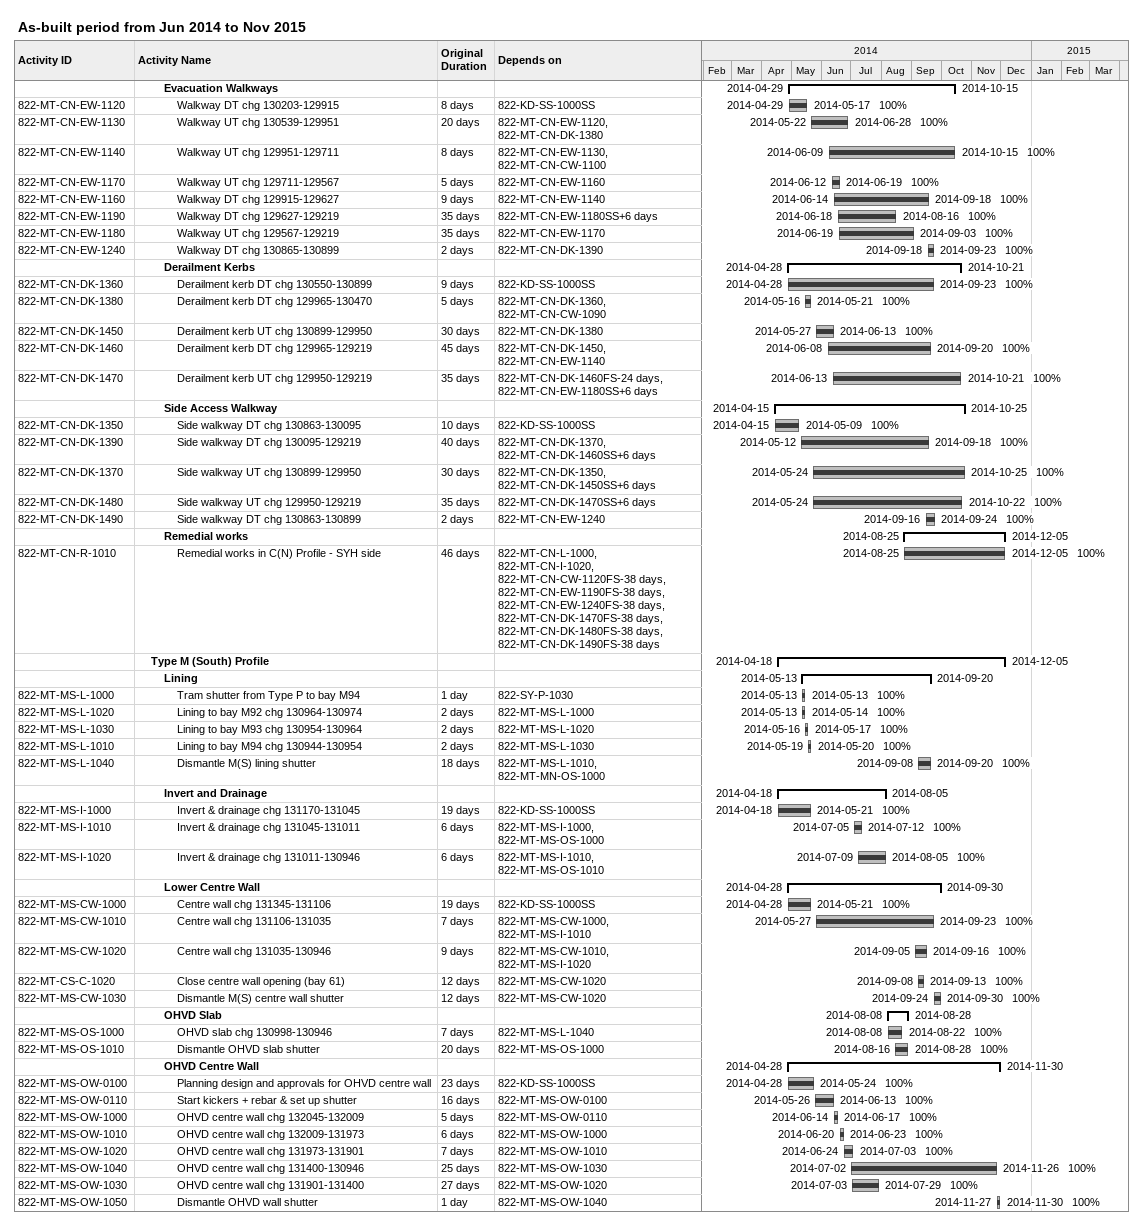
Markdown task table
As-built period from Jun 2014 to Nov 2015

| ID | Level | Task | Original duration | Start | Finish | Predecessors | % complete |
|---|---|---|---|---|---|---|---|
|  | 3 | **Evacuation Walkways** |  | 2014-04-29 | 2014-10-15 |  |  |
| 822-MT-CN-EW-1120 | 4 | Walkway DT chg 130203-129915 | 8d | 2014-04-29 | 2014-05-17 | 822-KD-SS-1000SS | 100 |
| 822-MT-CN-EW-1130 | 4 | Walkway UT chg 130539-129951 | 20d | 2014-05-22 | 2014-06-28 | 822-MT-CN-EW-1120, 822-MT-CN-DK-1380 | 100 |
| 822-MT-CN-EW-1140 | 4 | Walkway UT chg 129951-129711 | 8d | 2014-06-09 | 2014-10-15 | 822-MT-CN-EW-1130, 822-MT-CN-CW-1100 | 100 |
| 822-MT-CN-EW-1170 | 4 | Walkway UT chg 129711-129567 | 5d | 2014-06-12 | 2014-06-19 | 822-MT-CN-EW-1160 | 100 |
| 822-MT-CN-EW-1160 | 4 | Walkway DT chg 129915-129627 | 9d | 2014-06-14 | 2014-09-18 | 822-MT-CN-EW-1140 | 100 |
| 822-MT-CN-EW-1190 | 4 | Walkway DT chg 129627-129219 | 35d | 2014-06-18 | 2014-08-16 | 822-MT-CN-EW-1180SS+6d | 100 |
| 822-MT-CN-EW-1180 | 4 | Walkway UT chg 129567-129219 | 35d | 2014-06-19 | 2014-09-03 | 822-MT-CN-EW-1170 | 100 |
| 822-MT-CN-EW-1240 | 4 | Walkway DT chg 130865-130899 | 2d | 2014-09-18 | 2014-09-23 | 822-MT-CN-DK-1390 | 100 |
|  | 3 | **Derailment Kerbs** |  | 2014-04-28 | 2014-10-21 |  |  |
| 822-MT-CN-DK-1360 | 4 | Derailment kerb DT chg 130550-130899 | 9d | 2014-04-28 | 2014-09-23 | 822-KD-SS-1000SS | 100 |
| 822-MT-CN-DK-1380 | 4 | Derailment kerb DT chg 129965-130470 | 5d | 2014-05-16 | 2014-05-21 | 822-MT-CN-DK-1360, 822-MT-CN-CW-1090 | 100 |
| 822-MT-CN-DK-1450 | 4 | Derailment kerb UT chg 130899-129950 | 30d | 2014-05-27 | 2014-06-13 | 822-MT-CN-DK-1380 | 100 |
| 822-MT-CN-DK-1460 | 4 | Derailment kerb DT chg 129965-129219 | 45d | 2014-06-08 | 2014-09-20 | 822-MT-CN-DK-1450, 822-MT-CN-EW-1140 | 100 |
| 822-MT-CN-DK-1470 | 4 | Derailment kerb UT chg 129950-129219 | 35d | 2014-06-13 | 2014-10-21 | 822-MT-CN-DK-1460FS-24d, 822-MT-CN-EW-1180SS+6d | 100 |
|  | 3 | **Side Access Walkway** |  | 2014-04-15 | 2014-10-25 |  |  |
| 822-MT-CN-DK-1350 | 4 | Side walkway DT chg 130863-130095 | 10d | 2014-04-15 | 2014-05-09 | 822-KD-SS-1000SS | 100 |
| 822-MT-CN-DK-1390 | 4 | Side walkway DT chg 130095-129219 | 40d | 2014-05-12 | 2014-09-18 | 822-MT-CN-DK-1370, 822-MT-CN-DK-1460SS+6d | 100 |
| 822-MT-CN-DK-1370 | 4 | Side walkway UT chg 130899-129950 | 30d | 2014-05-24 | 2014-10-25 | 822-MT-CN-DK-1350, 822-MT-CN-DK-1450SS+6d | 100 |
| 822-MT-CN-DK-1480 | 4 | Side walkway UT chg 129950-129219 | 35d | 2014-05-24 | 2014-10-22 | 822-MT-CN-DK-1470SS+6d | 100 |
| 822-MT-CN-DK-1490 | 4 | Side walkway DT chg 130863-130899 | 2d | 2014-09-16 | 2014-09-24 | 822-MT-CN-EW-1240 | 100 |
|  | 3 | **Remedial works** |  | 2014-08-25 | 2014-12-05 |  |  |
| 822-MT-CN-R-1010 | 4 | Remedial works in C(N) Profile - SYH side | 46d | 2014-08-25 | 2014-12-05 | 822-MT-CN-L-1000, 822-MT-CN-I-1020, 822-MT-CN-CW-1120FS-38d, 822-MT-CN-EW-1190FS-38d, 822-MT-CN-EW-1240FS-38d, 822-MT-CN-DK-1470FS-38d, 822-MT-CN-DK-1480FS-38d, 822-MT-CN-DK-1490FS-38d | 100 |
|  | 2 | **Type M (South) Profile** |  | 2014-04-18 | 2014-12-05 |  |  |
|  | 3 | **Lining** |  | 2014-05-13 | 2014-09-20 |  |  |
| 822-MT-MS-L-1000 | 4 | Tram shutter from Type P to bay M94 | 1d | 2014-05-13 | 2014-05-13 | 822-SY-P-1030 | 100 |
| 822-MT-MS-L-1020 | 4 | Lining to bay M92 chg 130964-130974 | 2d | 2014-05-13 | 2014-05-14 | 822-MT-MS-L-1000 | 100 |
| 822-MT-MS-L-1030 | 4 | Lining to bay M93 chg 130954-130964 | 2d | 2014-05-16 | 2014-05-17 | 822-MT-MS-L-1020 | 100 |
| 822-MT-MS-L-1010 | 4 | Lining to bay M94 chg 130944-130954 | 2d | 2014-05-19 | 2014-05-20 | 822-MT-MS-L-1030 | 100 |
| 822-MT-MS-L-1040 | 4 | Dismantle M(S) lining shutter | 18d | 2014-09-08 | 2014-09-20 | 822-MT-MS-L-1010, 822-MT-MN-OS-1000 | 100 |
|  | 3 | **Invert and Drainage** |  | 2014-04-18 | 2014-08-05 |  |  |
| 822-MT-MS-I-1000 | 4 | Invert & drainage chg 131170-131045 | 19d | 2014-04-18 | 2014-05-21 | 822-KD-SS-1000SS | 100 |
| 822-MT-MS-I-1010 | 4 | Invert & drainage chg 131045-131011 | 6d | 2014-07-05 | 2014-07-12 | 822-MT-MS-I-1000, 822-MT-MS-OS-1000 | 100 |
| 822-MT-MS-I-1020 | 4 | Invert & drainage chg 131011-130946 | 6d | 2014-07-09 | 2014-08-05 | 822-MT-MS-I-1010, 822-MT-MS-OS-1010 | 100 |
|  | 3 | **Lower Centre Wall** |  | 2014-04-28 | 2014-09-30 |  |  |
| 822-MT-MS-CW-1000 | 4 | Centre wall chg 131345-131106 | 19d | 2014-04-28 | 2014-05-21 | 822-KD-SS-1000SS | 100 |
| 822-MT-MS-CW-1010 | 4 | Centre wall chg 131106-131035 | 7d | 2014-05-27 | 2014-09-23 | 822-MT-MS-CW-1000, 822-MT-MS-I-1010 | 100 |
| 822-MT-MS-CW-1020 | 4 | Centre wall chg 131035-130946 | 9d | 2014-09-05 | 2014-09-16 | 822-MT-MS-CW-1010, 822-MT-MS-I-1020 | 100 |
| 822-MT-CS-C-1020 | 4 | Close centre wall opening (bay 61) | 12d | 2014-09-08 | 2014-09-13 | 822-MT-MS-CW-1020 | 100 |
| 822-MT-MS-CW-1030 | 4 | Dismantle M(S) centre wall shutter | 12d | 2014-09-24 | 2014-09-30 | 822-MT-MS-CW-1020 | 100 |
|  | 3 | **OHVD Slab** |  | 2014-08-08 | 2014-08-28 |  |  |
| 822-MT-MS-OS-1000 | 4 | OHVD slab chg 130998-130946 | 7d | 2014-08-08 | 2014-08-22 | 822-MT-MS-L-1040 | 100 |
| 822-MT-MS-OS-1010 | 4 | Dismantle OHVD slab shutter | 20d | 2014-08-16 | 2014-08-28 | 822-MT-MS-OS-1000 | 100 |
|  | 3 | **OHVD Centre Wall** |  | 2014-04-28 | 2014-11-30 |  |  |
| 822-MT-MS-OW-0100 | 4 | Planning design and approvals for OHVD centre wall | 23d | 2014-04-28 | 2014-05-24 | 822-KD-SS-1000SS | 100 |
| 822-MT-MS-OW-0110 | 4 | Start kickers + rebar & set up shutter | 16d | 2014-05-26 | 2014-06-13 | 822-MT-MS-OW-0100 | 100 |
| 822-MT-MS-OW-1000 | 4 | OHVD centre wall chg 132045-132009 | 5d | 2014-06-14 | 2014-06-17 | 822-MT-MS-OW-0110 | 100 |
| 822-MT-MS-OW-1010 | 4 | OHVD centre wall chg 132009-131973 | 6d | 2014-06-20 | 2014-06-23 | 822-MT-MS-OW-1000 | 100 |
| 822-MT-MS-OW-1020 | 4 | OHVD centre wall chg 131973-131901 | 7d | 2014-06-24 | 2014-07-03 | 822-MT-MS-OW-1010 | 100 |
| 822-MT-MS-OW-1040 | 4 | OHVD centre wall chg 131400-130946 | 25d | 2014-07-02 | 2014-11-26 | 822-MT-MS-OW-1030 | 100 |
| 822-MT-MS-OW-1030 | 4 | OHVD centre wall chg 131901-131400 | 27d | 2014-07-03 | 2014-07-29 | 822-MT-MS-OW-1020 | 100 |
| 822-MT-MS-OW-1050 | 4 | Dismantle OHVD wall shutter | 1d | 2014-11-27 | 2014-11-30 | 822-MT-MS-OW-1040 | 100 |
